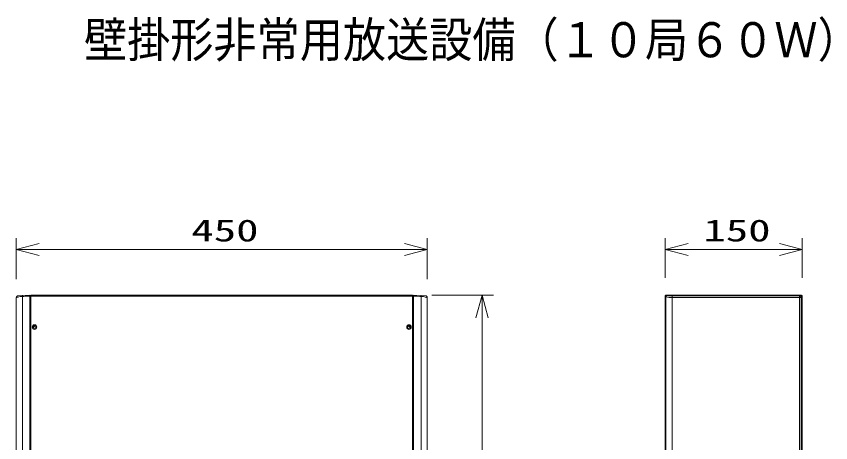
# Model space of a CAD drawing. Units: millimetres on the paper. Extents: x -62 to 66, y -119 to 119.
# Drawn here: x -42.9 to 46.3, y 72.7 to 119.4 of the extents above; entities that cross this region are included whole.
import ezdxf
from ezdxf.enums import TextEntityAlignment as Align

# ---------------------------------------------------------------- set-up
doc = ezdxf.new("R2010")
doc.units = ezdxf.units.MM
for name, color, linetype, lineweight in [('0-0_MOJI1', 7, 'Continuous', 9), ('0-3_GAIKEI', 4, 'Continuous', 9), ('0-4_SUNPO', 7, 'Continuous', 9), ('0-5_0', 7, 'Continuous', 9)]:
    doc.layers.add(name, color=color, linetype=linetype, lineweight=lineweight)
doc.styles.add('ＭＳ ゴシック', font='')
doc.styles.get('ＭＳ ゴシック').set_extended_font_data('MS Gothic')

# ---------------------------------------------------------------- blocks, each defined once
blk = doc.blocks.new('_Open30')
at = {"layer": '0-5_0'}
blk.add_line((0, 0), (-1, 0), dxfattribs=at)
blk.add_lwpolyline([(-1, 0.2679), (0, 0), (-1, -0.2679)], dxfattribs=at)

msp = doc.modelspace()

# ---------------------------------------------------------------- linework, layer by layer
at = {"layer": '0-3_GAIKEI'}
for p, q in [((-42.919, 88.585), (-42.919, 88.586)), ((-42.255, 22.596), (-42.255, 88.71)), ((-41.319, 88.754), (0.482, 88.754)), ((1.419, 88.71), (1.419, 22.596)), ((2.082, 88.585), (2.082, 88.59)), ((28.198, 88.71), (28.198, 22.596)), ((42.836, 88.785), (28.897, 88.785)), ((28.897, 88.585), (28.897, 22.721)), ((43.036, 88.585), (28.897, 88.585)), ((42.905, 88.854), (42.836, 88.785)), ((42.836, 22.721), (42.836, 88.785)), ((42.907, 88.853), (42.905, 88.854)), ((42.954, 88.854), (42.954, 88.848)), ((43.104, 88.654), (43.036, 88.585)), ((43.036, 22.721), (43.036, 88.585)), ((43.104, 88.654), (43.104, 22.652)), ((43.154, 88.554), (43.104, 88.554)), ((-41.319, 87.853), (-41.419, 87.853)), ((0.582, 87.853), (0.482, 87.853)), ((-40.969, 85.353), (-41.084, 85.352)), ((-41.082, 85.376), (-41.019, 85.376)), ((-41.019, 85.376), (-41.019, 85.485)), ((-41.019, 85.453), (-40.787, 85.453)), ((-40.969, 85.353), (-40.969, 85.453)), ((-40.919, 85.403), (-40.969, 85.353)), ((-40.919, 85.403), (-40.919, 85.453)), ((-0.049, 85.453), (0.182, 85.453)), ((0.082, 85.453), (0.082, 85.403)), ((0.082, 85.403), (0.132, 85.353)), ((0.132, 85.453), (0.132, 85.353)), ((0.132, 85.353), (0.247, 85.352)), ((0.182, 85.376), (0.182, 85.485)), ((0.182, 85.376), (0.245, 85.376)), ((-41.319, 73.853), (-41.419, 73.853)), ((0.582, 73.853), (0.482, 73.853)), ((-41.419, 72.903), (-41.319, 72.903)), ((-41.419, 72.703), (-41.319, 72.703)), ((0.582, 72.903), (0.482, 72.903)), ((0.582, 72.703), (0.482, 72.703))]:
    msp.add_line(p, q, dxfattribs=at)
at = {"layer": '0-3_GAIKEI', "color": 7}
for p, q in [((-42.919, 22.721), (-42.919, 88.585)), ((-42.255, 88.81), (-42.729, 88.785)), ((-41.419, 88.854), (-42.255, 88.81)), ((-41.419, 88.854), (-41.419, 61.383)), ((-41.319, 88.854), (0.482, 88.854)), ((-41.319, 61.419), (-41.319, 88.854)), ((0.482, 88.854), (0.482, 22.603)), ((0.582, 22.453), (0.582, 88.854)), ((1.419, 88.81), (0.582, 88.854)), ((1.892, 88.785), (1.419, 88.81)), ((2.082, 88.585), (2.082, 22.721)), ((28.154, 22.552), (28.154, 88.754)), ((28.254, 88.854), (43.054, 88.854)), ((43.154, 88.754), (43.154, 22.553))]:
    msp.add_line(p, q, dxfattribs=at)
at = {"layer": '0-3_GAIKEI'}
for points in [[(-42.255, 88.71), (-42.354, 88.703), (-42.402, 88.698), (-42.494, 88.685), (-42.63, 88.661), (-42.714, 88.643), (-42.784, 88.626), (-42.842, 88.61), (-42.911, 88.588), (-42.918, 88.585), (-42.919, 88.585)], [(-42.255, 88.81), (-42.255, 88.81), (-42.255, 88.81), (-42.256, 88.809), (-42.256, 88.809), (-42.256, 88.807), (-42.257, 88.801), (-42.258, 88.78)], [(-41.419, 88.754), (-41.94, 88.726), (-42.102, 88.718), (-42.255, 88.71)], [(1.419, 88.71), (1.274, 88.717), (0.95, 88.734), (0.582, 88.754)], [(1.421, 88.78), (1.421, 88.802), (1.42, 88.808), (1.419, 88.81)], [(2.082, 88.585), (2.082, 88.585), (2.081, 88.586), (2.072, 88.589), (2.003, 88.61), (1.874, 88.644), (1.796, 88.661), (1.661, 88.685), (1.566, 88.697), (1.517, 88.703), (1.419, 88.71)], [(28.198, 88.71), (28.191, 88.717), (28.174, 88.734), (28.154, 88.754)], [(28.897, 88.585), (28.815, 88.587), (28.734, 88.592), (28.63, 88.603), (28.58, 88.609), (28.484, 88.626), (28.4, 88.643), (28.332, 88.661), (28.275, 88.678), (28.235, 88.692), (28.209, 88.704), (28.2, 88.708), (28.198, 88.71)], [(28.298, 88.81), (28.287, 88.821), (28.254, 88.854)], [(28.897, 88.785), (28.649, 88.787), (28.497, 88.791), (28.381, 88.797), (28.353, 88.8), (28.313, 88.805), (28.303, 88.807), (28.299, 88.809), (28.298, 88.81)], [(43.036, 88.585), (43.035, 88.605), (43.032, 88.625), (43.027, 88.644), (43.02, 88.663), (43.011, 88.681), (43, 88.698), (42.988, 88.714), (42.974, 88.729), (42.959, 88.742), (42.943, 88.754), (42.925, 88.763), (42.907, 88.772), (42.888, 88.778), (42.868, 88.782), (42.836, 88.785)], [(43.104, 88.654), (43.103, 88.674), (43.1, 88.694), (43.096, 88.713), (43.089, 88.732), (43.08, 88.75), (43.069, 88.767), (43.057, 88.783), (43.044, 88.797), (43.028, 88.811), (43.012, 88.822), (42.995, 88.832), (42.976, 88.84), (42.957, 88.846), (42.938, 88.851), (42.905, 88.854)]]:
    msp.add_lwpolyline(points, dxfattribs=at)
for centre, radius in [((-40.919, 85.353), 0.25), ((-40.919, 85.353), 0.165), ((0.082, 85.353), 0.25), ((0.082, 85.353), 0.165)]:
    msp.add_circle(centre, radius, dxfattribs=at)
at = {"layer": '0-3_GAIKEI', "color": 7}
for centre, radius, start, end in [((-42.718, 88.585), 0.2, 137.93078, 179.5881), ((-42.719, 88.585), 0.2, 93.00931, 137.92208), ((1.882, 88.585), 0.2, 42.07814, 86.99058), ((1.882, 88.585), 0.2, 1.20354, 42.07814), ((28.254, 88.754), 0.1, 90, 180), ((28.254, 88.754), 0.0998, 90, 135.04002), ((28.254, 88.754), 0.0998, 90, 135.05003), ((43.054, 88.754), 0.1, 0, 90)]:
    msp.add_arc(centre, radius, start, end, dxfattribs=at)
at = {"layer": '0-3_GAIKEI'}
for centre, radius, start, end in [((-40.977, 88.79), 1.28, 180.44153, 183.59882), ((-41.319, 88.654), 0.1, 90, 180), ((0.482, 88.654), 0.1, 0, 90), ((0.278, 88.791), 1.143, 355.93744, 359.46788), ((28.254, 88.754), 0.0998, 134.96645, 180), ((28.254, 88.753), 0.1, 135.03326, 175.8595), ((28.299, 88.709), 0.101, 90, 180), ((26.935, 88.74), 1.963, 359.39201, 1.31012), ((7.627, 88.742), 21.271, 359.57752, 359.93854)]:
    msp.add_arc(centre, radius, start, end, dxfattribs=at)
at = {"layer": '0-4_SUNPO'}
for p, q in [((-42.919, 90.586), (-42.919, 95.104)), ((2.082, 90.585), (2.082, 95.104)), ((28.154, 90.761), (28.154, 95.104)), ((43.154, 90.761), (43.154, 95.104)), ((-40.419, 93.854), (-0.418, 93.854)), ((30.654, 93.854), (40.654, 93.854)), ((2.582, 88.854), (9.332, 88.854)), ((8.082, 86.354), (8.082, 24.953))]:
    msp.add_line(p, q, dxfattribs=at)

# ---------------------------------------------------------------- block references
at = {"layer": '0-4_SUNPO', "xscale": 2.5, "yscale": 2.5}
for p, rotation in [((-42.919, 93.854), 180), ((28.154, 93.854), 180), ((8.082, 88.854), 90)]:
    msp.add_blockref('_Open30', p, dxfattribs=dict(at, rotation=rotation))
for p in [(2.082, 93.854), (43.154, 93.854)]:
    msp.add_blockref('_Open30', p, dxfattribs=at)

# ---------------------------------------------------------------- texts
at = {"layer": '0-0_MOJI1', "style": 'ＭＳ ゴシック', "width": 0.9}
msp.add_text('壁掛形非常用放送設備（１０局６０Ｗ）', height=3.849, dxfattribs=at).set_placement((-35.5, 113.76), align=Align.BOTTOM_LEFT)
at = {"layer": '0-4_SUNPO', "style": 'ＭＳ ゴシック', "width": 1.5}
for s, p in [('450', (-23.752, 94.016)), ('150', (32.321, 94.016))]:
    msp.add_text(s, height=2.405, dxfattribs=at).set_placement(p, align=Align.BOTTOM_LEFT)

doc.saveas('drawing.dxf')
